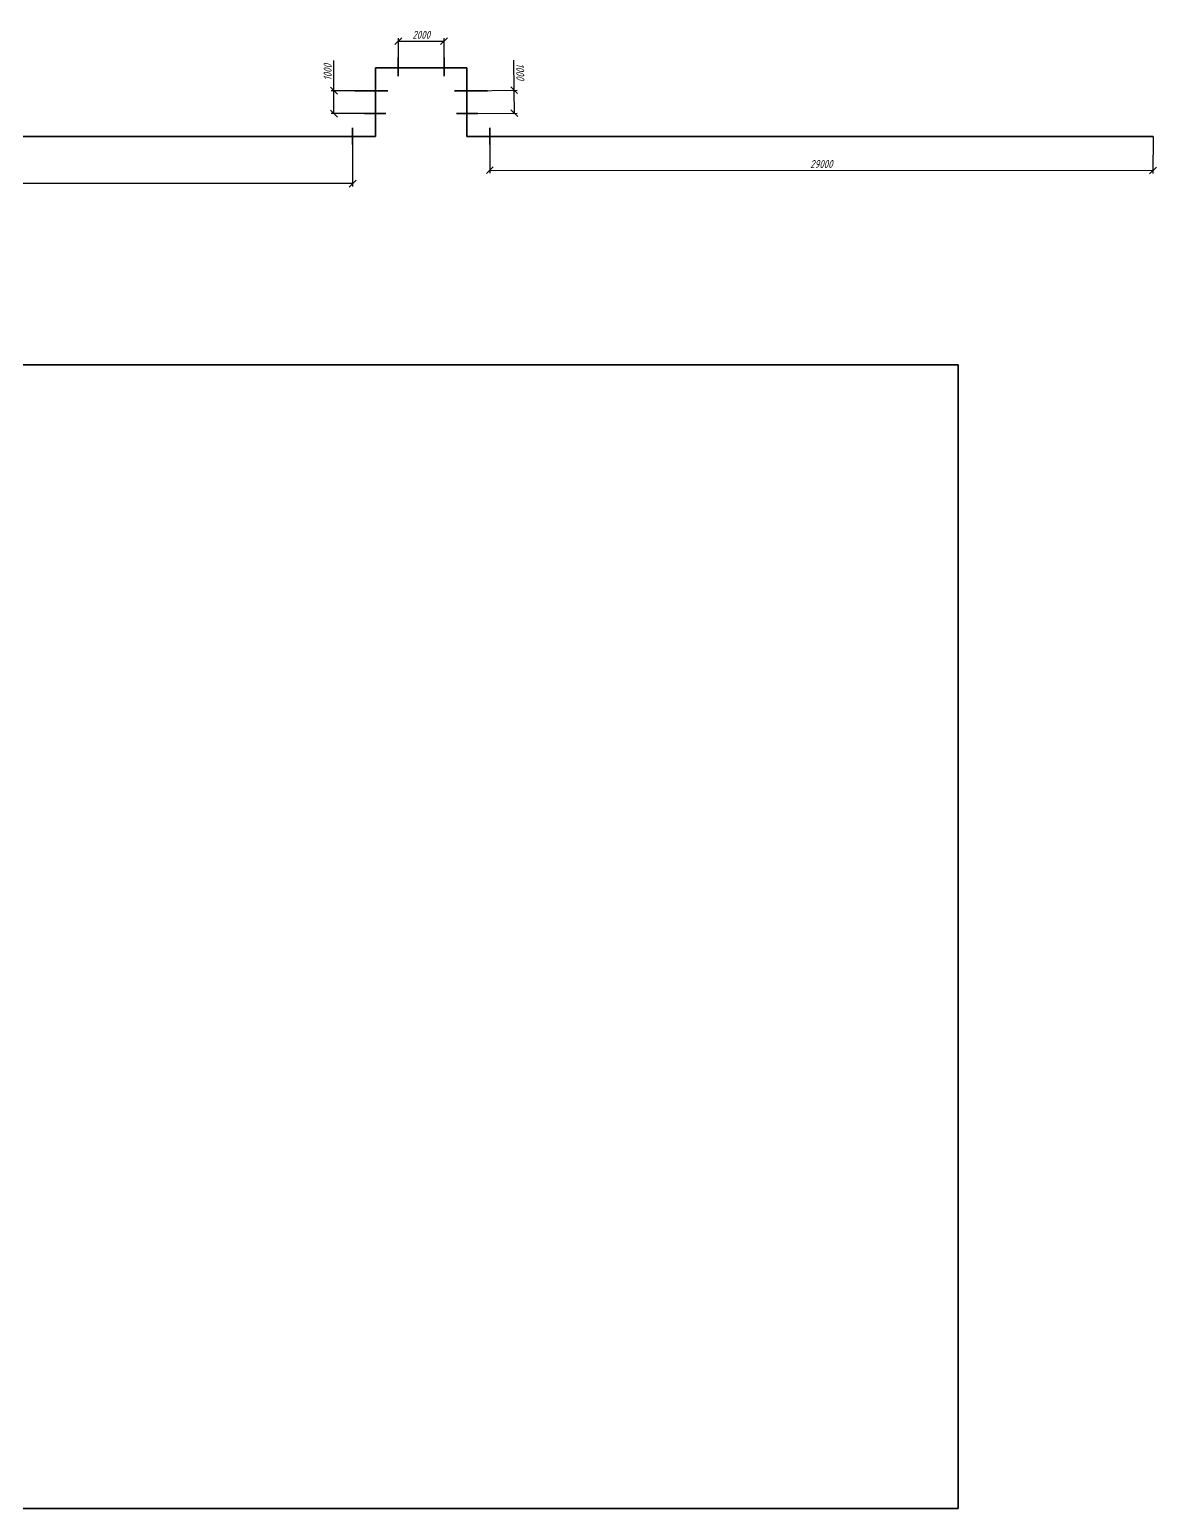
# Model space of a CAD drawing. Header units: millimetres. Extents: x 1642 to 8235, y 1174 to 5441.
# Drawn here: x 4072 to 4565, y 1969 to 2615 of the extents above; entities that cross this region are included whole.
import ezdxf

# ---------------------------------------------------------------- set-up
doc = ezdxf.new("R2010")
doc.units = ezdxf.units.MM
doc.layers.add('Размер 3.5', color=250, linetype='Continuous', lineweight=35)
doc.styles.add('GOST', font='gost.shx', dxfattribs={"oblique": 15})
doc.dimstyles.new('М 1 к 100', dxfattribs={"dimtxt": 3.5, "dimasz": 3, "dimexe": 1.25, "dimexo": 0, "dimgap": 1, "dimtad": 1, "dimdec": 0, "dimlfac": 100, "dimtxsty": 'GOST', "dimblk": 'OBLIQUE', "dimcen": 5, "dimclrd": 256, "dimclre": 256, "dimclrt": 256, "dimazin": 2, "dimtfac": 1, "dimtdec": 0, "dimtmove": 0, "dimatfit": 3, "dimldrblk": 'NONE', "dimfxl": 0, "dimlwd": -1, "dimlwe": -1, "dimarcsym": 2})
picture_1 = doc.add_image_def('image2.jpg', size_in_pixel=(3947, 3947))

# ---------------------------------------------------------------- blocks, each defined once
blk = doc.blocks.new('_Oblique')
at = {"color": 0, "linetype": 'ByBlock', "lineweight": -2}
blk.add_line((-0.5, -0.5), (0.5, 0.5), dxfattribs=at)
blk = doc.blocks.new('*D298')
at = {"transparency": 16777216}
for p, q in [((4205.3, 2588.54), (4205.3, 2601.74)), ((4223.46, 2588.54), (4204.05, 2588.54)), ((4205.3, 2578.54), (4205.3, 2588.54)), ((4223.46, 2578.54), (4204.05, 2578.54))]:
    blk.add_line(p, q, dxfattribs=at)
at = {"layer": 'Defpoints', "color": 0, "lineweight": 35, "transparency": 16777216}
for p in [(4205.3, 2588.54), (4223.46, 2588.54), (4223.46, 2578.54)]:
    blk.add_point(p, dxfattribs=at)
at = {"transparency": 16777216, "xscale": 3, "yscale": 3, "zscale": 3}
for p, rotation in [((4205.3, 2588.54), 90), ((4205.3, 2578.54), 270)]:
    blk.add_blockref('_Oblique', p, dxfattribs=dict(at, rotation=rotation))
at = {"lineweight": 35, "transparency": 16777216, "insert": (4202.55, 2596.64), "char_height": 3.5, "attachment_point": 5, "rotation": 90, "style": 'GOST'}
blk.add_mtext('1000', dxfattribs=at)
blk = doc.blocks.new('_None')
blk = doc.blocks.new('*D299')
at = {"transparency": 16777216}
for p, q in [((4233.46, 2598.54), (4233.46, 2611.49)), ((4233.46, 2610.24), (4253.46, 2610.24)), ((4253.46, 2598.54), (4253.46, 2611.49))]:
    blk.add_line(p, q, dxfattribs=at)
at = {"layer": 'Defpoints', "color": 0, "lineweight": 35, "transparency": 16777216}
for p in [(4253.46, 2610.24), (4233.46, 2598.54), (4253.46, 2598.54)]:
    blk.add_point(p, dxfattribs=at)
at = {"transparency": 16777216, "xscale": 3, "yscale": 3, "zscale": 3, "rotation": 180}
blk.add_blockref('_Oblique', (4233.46, 2610.24), dxfattribs=at)
at = {"transparency": 16777216, "xscale": 3, "yscale": 3, "zscale": 3}
blk.add_blockref('_Oblique', (4253.46, 2610.24), dxfattribs=at)
at = {"lineweight": 35, "transparency": 16777216, "insert": (4243.46, 2612.99), "char_height": 3.5, "attachment_point": 5, "style": 'GOST'}
blk.add_mtext('2000', dxfattribs=at)
blk = doc.blocks.new('*D300')
at = {"transparency": 16777216}
for p, q in [((4284.1, 2588.78), (4283.95, 2601.97)), ((4263.46, 2588.54), (4285.35, 2588.8)), ((4284.22, 2578.78), (4284.1, 2588.78)), ((4263.57, 2578.54), (4285.47, 2578.8))]:
    blk.add_line(p, q, dxfattribs=at)
at = {"layer": 'Defpoints', "color": 0, "lineweight": 35, "transparency": 16777216}
for p in [(4263.46, 2588.54), (4263.57, 2578.54), (4284.22, 2578.78)]:
    blk.add_point(p, dxfattribs=at)
at = {"transparency": 16777216, "xscale": 3, "yscale": 3, "zscale": 3}
for p, rotation in [((4284.1, 2588.78), 90.66701232161404), ((4284.22, 2578.78), 270.667012321614)]:
    blk.add_blockref('_Oblique', p, dxfattribs=dict(at, rotation=rotation))
at = {"lineweight": 35, "transparency": 16777216, "insert": (4286.76, 2596.91), "char_height": 3.5, "attachment_point": 5, "rotation": 270.66701, "style": 'GOST'}
blk.add_mtext('1000', dxfattribs=at)
blk = doc.blocks.new('*D301')
at = {"transparency": 16777216}
for p, q in [((4273.46, 2568.69), (4273.45, 2552.57)), ((4563.46, 2568.54), (4563.45, 2552.41)), ((4273.45, 2553.82), (4563.45, 2553.66))]:
    blk.add_line(p, q, dxfattribs=at)
at = {"layer": 'Defpoints', "color": 0, "lineweight": 35, "transparency": 16777216}
for p in [(4273.46, 2568.69), (4563.46, 2568.54), (4563.45, 2553.66)]:
    blk.add_point(p, dxfattribs=at)
at = {"transparency": 16777216, "xscale": 3, "yscale": 3, "zscale": 3}
for p, rotation in [((4273.45, 2553.82), 179.9697581829088), ((4563.45, 2553.66), 359.9697581829088)]:
    blk.add_blockref('_Oblique', p, dxfattribs=dict(at, rotation=rotation))
at = {"lineweight": 35, "transparency": 16777216, "insert": (4418.45, 2556.49), "char_height": 3.5, "attachment_point": 5, "rotation": 359.96976, "style": 'GOST'}
blk.add_mtext('29000', dxfattribs=at)
blk = doc.blocks.new('*D302')
at = {"transparency": 16777216}
for p, q in [((3596.46, 2568.69), (3596.45, 2546.85)), ((4213.46, 2568.54), (4213.45, 2546.7)), ((4213.45, 2547.95), (3596.45, 2548.1))]:
    blk.add_line(p, q, dxfattribs=at)
at = {"layer": 'Defpoints', "color": 0, "lineweight": 35, "transparency": 16777216}
for p in [(3596.46, 2568.69), (4213.46, 2568.54), (3596.45, 2548.1)]:
    blk.add_point(p, dxfattribs=at)
at = {"transparency": 16777216, "xscale": 3, "yscale": 3, "zscale": 3}
for p, rotation in [((3596.45, 2548.1), 179.9857858547958), ((4213.45, 2547.95), 359.9857858547959)]:
    blk.add_blockref('_Oblique', p, dxfattribs=dict(at, rotation=rotation))
at = {"lineweight": 35, "transparency": 16777216, "insert": (3904.95, 2550.78), "char_height": 3.5, "attachment_point": 5, "rotation": 359.98579, "style": 'GOST'}
blk.add_mtext('61700', dxfattribs=at)

msp = doc.modelspace()

# ---------------------------------------------------------------- linework, layer by layer
at = {"color": 18, "lineweight": 35, "true_color": 0x000000}
for p, q in [((4233.456, 2603.029), (4233.456, 2594.898)), ((4253.456, 2603.029), (4253.456, 2594.898)), ((4223.456, 2568.542), (4223.456, 2598.542)), ((4223.456, 2598.542), (4263.456, 2598.542)), ((4263.456, 2598.542), (4223.456, 2598.542)), ((4263.456, 2568.542), (4263.456, 2598.542)), ((4228.933, 2588.542), (4214.419, 2588.542)), ((4257.98, 2588.542), (4272.494, 2588.542)), ((4228.008, 2578.542), (4218.671, 2578.542)), ((4258.904, 2578.542), (4268.241, 2578.542)), ((3586.456, 2568.542), (4223.456, 2568.542)), ((4213.456, 2572.311), (4213.456, 2565.079)), ((4263.456, 2568.542), (4563.456, 2568.542)), ((4273.456, 2572.311), (4273.456, 2565.079))]:
    msp.add_line(p, q, dxfattribs=at)

# ---------------------------------------------------------------- dimensions: what is measured, and where the dimension line sits
for p1, p2, distance, picture, middle in [((4233.456, 2598.542), (4253.456, 2598.542), 11.696, '*D299', (4243.456, 2612.988)), ((4223.456, 2578.542), (4223.456, 2588.542), 18.154, '*D298', (4202.552, 2596.639)), ((4213.456, 2568.542), (3596.456, 2568.695), 20.592, '*D302', (3904.952, 2550.777)), ((4273.456, 2568.695), (4563.456, 2568.542), -14.878, '*D301', (4418.45, 2556.491))]:
    dim = msp.add_aligned_dim(p1=p1, p2=p2, distance=distance, dimstyle='М 1 к 100', dxfattribs=at)
    dim.commit()
    dim.dimension.update_dxf_attribs({"geometry": picture, "text_midpoint": middle})
dim = msp.add_linear_dim(base=(4284.22, 2578.782), p1=(4263.456, 2588.542), p2=(4263.573, 2578.542), angle=270.667012, dimstyle='М 1 к 100', dxfattribs=at)
dim.commit()
dim.dimension.update_dxf_attribs({"geometry": '*D300', "text_midpoint": (4284.01, 2596.878), "dimtype": 161})

# ---------------------------------------------------------------- pictures from other files: only their frames are drawn
at = {"layer": 'Размер 3.5'}
image = msp.add_image(picture_1, insert=(3978.26, 1968.681), size_in_units=(499.995, 499.995), dxfattribs=at)
image.dxf.flags = 7

doc.saveas('drawing.dxf')
